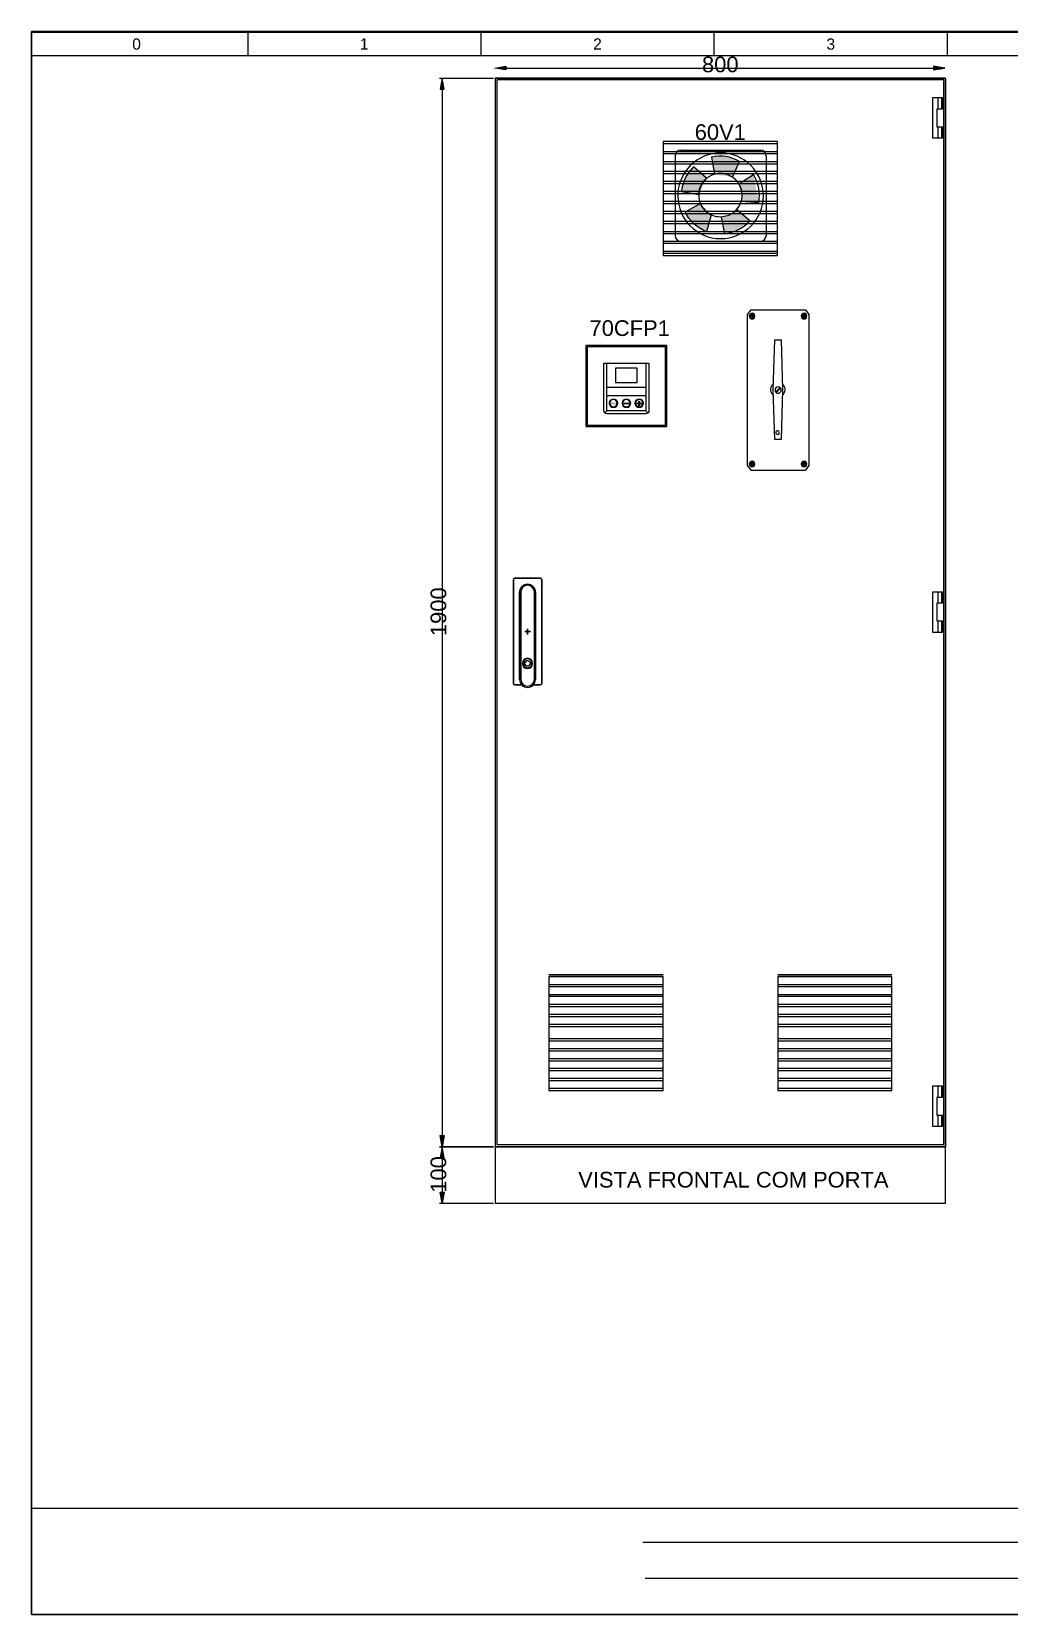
# Model space of a CAD drawing. Header units: millimetres. Extents: x 1004 to 59588, y 686 to 38112.
# Drawn here: x 15354 to 17087, y 10511 to 13317 of the extents above; entities that cross this region are included whole.
import ezdxf

# ---------------------------------------------------------------- set-up
doc = ezdxf.new("R2010")
doc.units = ezdxf.units.MM
doc.layers.add('PDF4_Geometry', color=7, linetype='Continuous')
doc.layers.add('PDF4_Text', color=7, linetype='Continuous')
doc.styles.add('PDF Arial', font='arial.ttf')

msp = doc.modelspace()

# ---------------------------------------------------------------- hatches: boundary and pattern name
at = {"layer": 'PDF4_Geometry', "transparency": 33554559}
for points in [[(16194.81, 13255.89), (16194.81, 13249.42), (16175.4, 13252.36), (16175.4, 13252.36)], [(16953.05, 13255.89), (16953.05, 13249.42), (16973.05, 13252.36), (16973.05, 13252.36)], [(16078.34, 13215.3), (16085.4, 13215.3), (16081.87, 13234.71), (16081.87, 13234.71)], [(16512.46, 12997.65, 0.1917042), (16550.69, 12962.36), (16550.69, 12962.36), (16558.93, 12992.36), (16539.52, 13012.36)], [(16078.34, 11359.42), (16085.4, 11359.42), (16081.87, 11339.42), (16081.87, 11339.42)], [(16078.34, 11319.42), (16085.4, 11319.42), (16081.87, 11339.42), (16081.87, 11339.42)], [(16078.34, 11259.42), (16085.4, 11259.42), (16081.87, 11239.42), (16081.87, 11239.42)]]:
    msp.add_hatch(color=256, dxfattribs=at).paths.add_polyline_path(points)
h = msp.add_hatch(color=256, dxfattribs=at)
h.paths.add_polyline_path([(16608.93, 13087.07, 0.1858345), (16559.52, 13094.71)], flags=0)
h.paths.add_polyline_path([(16596.58, 13058.83), (16608.93, 13087.07), (16559.52, 13094.71), (16564.81, 13064.12)], flags=0)
h = msp.add_hatch(color=256, dxfattribs=at)
h.paths.add_polyline_path([(16527.16, 13077.07, 0.1712205), (16505.99, 13033.54)], flags=0)
h.paths.add_polyline_path([(16536.58, 13028.24), (16550.11, 13057.07), (16527.16, 13077.07), (16505.99, 13033.54)], flags=0)
h = msp.add_hatch(color=256, dxfattribs=at)
h.paths.add_polyline_path([(16611.87, 13016.48, 0.0810958), (16613.63, 13027.07)], flags=0)
h.paths.add_polyline_path([(16633.63, 13063.54), (16607.75, 13047.07), (16613.63, 13027.07), (16611.87, 13016.48), (16643.05, 13014.12)], flags=0)
h = msp.add_hatch(color=256, dxfattribs=at)
h.paths.add_polyline_path([(16576.58, 12988.83, 0.19731), (16603.63, 13001.77)], flags=0)
h.paths.add_polyline_path([(16582.46, 12958.83, 0.1844998), (16627.16, 12981.77)], flags=0)
h.paths.add_polyline_path([(16627.16, 12981.77), (16603.63, 13001.77), (16576.58, 12988.83), (16582.46, 12958.83)], flags=0)

# ---------------------------------------------------------------- linework, layer by layer
at = {"layer": 'PDF4_Geometry', "lineweight": 25}
for points in [[(19437.16, 13317.07), (15354.22, 13317.07), (15354.22, 10510.6), (19437.16, 10510.6)], [(15354.22, 10510.6), (15354.22, 13317.07)], [(19437.16, 13315.89), (15354.22, 13315.89)]]:
    msp.add_lwpolyline(points, close=True, dxfattribs=at)
at = {"layer": 'PDF4_Geometry', "lineweight": 13}
for points in [[(15737.17, 13315.89), (15737.17, 13274.71)], [(16150.69, 13315.89), (16150.69, 13274.71)], [(16563.63, 13315.89), (16563.63, 13274.71)], [(16977.16, 13315.89), (16977.16, 13274.71)], [(15354.22, 13274.71), (19437.16, 13274.71)]]:
    msp.add_lwpolyline(points, dxfattribs=at)
at = {"layer": 'PDF4_Geometry', "lineweight": 0}
for points in [[(16194.81, 13255.89), (16194.81, 13249.42), (16175.4, 13252.36)], [(16973.05, 13252.36), (16953.05, 13255.89), (16953.05, 13249.42)], [(16078.34, 13215.3), (16085.4, 13215.3), (16081.87, 13234.71)], [(16178.93, 11343.54), (16971.28, 11343.54), (16971.28, 13231.77), (16178.93, 13231.77)], [(16968.93, 13200.01), (16968.93, 13179.42), (16958.93, 13179.42), (16958.93, 13148.24), (16968.93, 13148.24), (16968.93, 13128.24), (16958.93, 13128.24), (16951.87, 13128.24), (16951.87, 13200.01), (16958.93, 13200.01)], [(16473.63, 12920.01), (16675.99, 12920.01), (16675.99, 13122.36), (16473.63, 13122.36)], [(16336.58, 12617.07), (16480.11, 12617.07), (16480.11, 12760.59), (16336.58, 12760.59)], [(16338.93, 12619.42), (16477.75, 12619.42), (16477.75, 12758.24), (16338.93, 12758.24)], [(16388.93, 12694.71), (16427.75, 12694.71), (16427.75, 12720.59), (16388.93, 12720.59)], [(16412.46, 12657.07), (16404.22, 12657.07), (16404.22, 12658.24), (16412.46, 12658.24)], [(16435.4, 12657.07), (16431.87, 12657.07), (16431.87, 12653.54), (16430.69, 12653.54), (16430.69, 12657.07), (16427.16, 12657.07), (16427.16, 12658.24), (16430.69, 12658.24), (16430.69, 12661.77), (16431.87, 12661.77), (16431.87, 12658.24), (16435.4, 12658.24)], [(16208.34, 12160.59), (16208.34, 12345.89)], [(16208.34, 12160.59), (16208.34, 12345.89)], [(16255.99, 12348.24), (16210.11, 12348.24)], [(16255.99, 12348.24), (16210.11, 12348.24)], [(16218.93, 12168.24), (16218.93, 12322.95)], [(16218.93, 12168.24), (16218.93, 12322.95)], [(16221.28, 12168.24), (16221.28, 12322.95)], [(16221.28, 12168.24), (16221.28, 12322.95)], [(16245.4, 12168.24), (16245.4, 12322.95)], [(16245.4, 12168.24), (16245.4, 12322.95)], [(16247.16, 12168.24), (16247.16, 12322.95)], [(16247.16, 12168.24), (16247.16, 12322.95)], [(16258.34, 12160.59), (16258.34, 12345.89)], [(16258.34, 12160.59), (16258.34, 12345.89)], [(16968.93, 12323.54), (16968.93, 12303.54), (16958.93, 12303.54), (16958.93, 12272.36), (16968.93, 12272.36), (16968.93, 12251.77), (16958.93, 12251.77), (16951.87, 12251.77), (16951.87, 12323.54), (16958.93, 12323.54)], [(16238.34, 12253.54), (16228.34, 12253.54)], [(16233.05, 12248.24), (16233.05, 12258.24)], [(16228.93, 12198.24), (16225.4, 12198.24)], [(16228.93, 12198.24), (16225.4, 12198.24)], [(16228.93, 12195.3), (16225.4, 12195.3)], [(16228.93, 12195.3), (16225.4, 12195.3)], [(16241.28, 12198.24), (16237.16, 12198.24)], [(16241.28, 12198.24), (16237.16, 12198.24)], [(16241.28, 12195.3), (16237.16, 12195.3)], [(16241.28, 12195.3), (16237.16, 12195.3)], [(16223.05, 12158.83), (16210.11, 12158.83)], [(16223.05, 12158.83), (16210.11, 12158.83)], [(16255.99, 12158.83), (16243.05, 12158.83)], [(16255.99, 12158.83), (16243.05, 12158.83)], [(16270.69, 11439.42), (16473.63, 11439.42), (16473.63, 11641.77), (16270.69, 11641.77)], [(16676.58, 11439.42), (16878.93, 11439.42), (16878.93, 11641.77), (16676.58, 11641.77)], [(16968.93, 11447.65), (16968.93, 11427.07), (16958.93, 11427.07), (16958.93, 11395.89), (16968.93, 11395.89), (16968.93, 11375.89), (16958.93, 11375.89), (16951.87, 11375.89), (16951.87, 11447.65), (16958.93, 11447.65)], [(16081.87, 11339.42), (16078.34, 11359.42), (16085.4, 11359.42)], [(16078.34, 11319.42), (16085.4, 11319.42), (16081.87, 11339.42)], [(16081.87, 11239.42), (16078.34, 11259.42), (16085.4, 11259.42)]]:
    msp.add_lwpolyline(points, close=True, dxfattribs=at)
at = {"layer": 'PDF4_Geometry', "lineweight": 18}
for points in [[(16194.81, 13252.36), (16953.05, 13252.36)], [(16077.16, 13234.71), (16173.05, 13234.71)], [(16081.87, 13215.3), (16081.87, 11359.42)], [(16628.93, 12823.54), (16622.46, 12815.3)], [(16725.99, 12823.54), (16731.87, 12815.3)], [(16622.46, 12547.65), (16628.93, 12539.42)], [(16731.87, 12547.65), (16725.99, 12539.42)], [(16081.87, 11319.42), (16081.87, 11259.42)], [(16077.16, 11239.42), (16173.05, 11239.42)]]:
    msp.add_lwpolyline(points, dxfattribs=at)
at = {"layer": 'PDF4_Geometry', "lineweight": 0}
for points in [[(16175.99, 13234.71), (16175.99, 11339.42), (16974.22, 11339.42), (16974.22, 13234.71), (16175.99, 13234.71), (16974.22, 13234.71), (16974.22, 11339.42), (16175.99, 11339.42), (16175.99, 11239.42), (16974.22, 11239.42), (16974.22, 11339.42), (16175.99, 11339.42), (16175.99, 11239.42)], [(16960.69, 13200.01), (16960.69, 13179.42)], [(16967.16, 13200.01), (16967.16, 13179.42)], [(16960.69, 13148.24), (16960.69, 13128.24)], [(16967.16, 13148.24), (16967.16, 13128.24)], [(16473.63, 13118.83), (16675.99, 13118.83)], [(16504.81, 13107.07), (16646.58, 13107.07)], [(16646.58, 13107.07), (16646.58, 13107.07)], [(16473.63, 13104.71), (16675.99, 13104.71)], [(16473.63, 13101.18), (16675.99, 13101.18)], [(16473.63, 13087.07), (16675.99, 13087.07)], [(16473.63, 13082.95), (16675.99, 13082.95)], [(16494.81, 13097.07), (16494.81, 12955.3)], [(16655.99, 13097.07), (16655.99, 12955.3)], [(16473.63, 13069.42), (16675.99, 13069.42)], [(16473.63, 13065.3), (16675.99, 13065.3)], [(16473.63, 13051.77), (16675.99, 13051.77)], [(16607.75, 13047.07), (16633.63, 13063.54)], [(16473.63, 13047.65), (16675.99, 13047.65)], [(16473.63, 13034.12), (16675.99, 13034.12)], [(16473.63, 13030.01), (16675.99, 13030.01)], [(16473.63, 13016.48), (16675.99, 13016.48)], [(16473.63, 13012.36), (16675.99, 13012.36)], [(16473.63, 12998.83), (16675.99, 12998.83)], [(16473.63, 12994.71), (16675.99, 12994.71)], [(16611.87, 13016.48), (16643.05, 13014.12)], [(16473.63, 12981.18), (16675.99, 12981.18)], [(16473.63, 12977.07), (16675.99, 12977.07)], [(16473.63, 12962.95), (16675.99, 12962.95)], [(16473.63, 12959.42), (16675.99, 12959.42)], [(16473.63, 12945.3), (16675.99, 12945.3)], [(16473.63, 12941.77), (16675.99, 12941.77)], [(16504.81, 12945.3), (16646.58, 12945.3)], [(16473.63, 12927.65), (16675.99, 12927.65)], [(16473.63, 12924.12), (16675.99, 12924.12)], [(16622.46, 12815.3), (16622.46, 12547.65)], [(16628.93, 12823.54), (16725.99, 12823.54)], [(16630.69, 12817.07), (16630.69, 12813.54), (16628.93, 12813.54), (16628.93, 12812.36), (16630.69, 12812.36), (16630.69, 12808.24), (16631.28, 12808.24), (16631.87, 12808.24), (16631.87, 12812.36), (16633.63, 12812.36), (16633.63, 12813.54), (16631.87, 12813.54), (16631.87, 12817.07)], [(16631.28, 12817.65), (16631.28, 12817.65)], [(16631.28, 12817.07), (16631.28, 12817.07)], [(16722.46, 12817.07), (16722.46, 12813.54), (16720.69, 12813.54), (16720.69, 12812.36), (16722.46, 12812.36), (16722.46, 12808.24)], [(16723.63, 12817.65), (16723.63, 12817.65)], [(16723.63, 12817.07), (16723.63, 12817.07)], [(16724.22, 12817.07), (16724.22, 12813.54), (16725.99, 12813.54), (16725.99, 12812.36), (16724.22, 12812.36), (16724.22, 12808.24)], [(16731.87, 12815.3), (16731.87, 12547.65)], [(16443.05, 12729.42), (16443.05, 12644.71), (16373.63, 12644.71), (16373.63, 12729.42)], [(16373.63, 12686.48), (16443.05, 12686.48)], [(16673.05, 12678.24), (16680.69, 12685.89)], [(16373.63, 12671.77), (16443.05, 12671.77)], [(16681.28, 12684.71), (16673.63, 12677.07)], [(16370.11, 12641.18), (16373.63, 12644.71)], [(16443.05, 12644.71), (16446.58, 12641.18)], [(16631.87, 12545.89), (16631.87, 12549.42), (16633.63, 12549.42), (16633.63, 12550.59), (16631.87, 12550.59), (16631.87, 12554.71), (16631.28, 12554.71), (16630.69, 12554.71), (16630.69, 12550.59), (16628.93, 12550.59), (16628.93, 12549.42), (16630.69, 12549.42), (16630.69, 12545.89)], [(16631.28, 12555.3), (16631.28, 12555.3)], [(16631.28, 12554.71), (16631.28, 12554.71)], [(16722.46, 12554.71), (16722.46, 12550.59), (16720.69, 12550.59), (16720.69, 12549.42), (16722.46, 12549.42), (16722.46, 12545.89)], [(16723.63, 12555.3), (16723.63, 12555.3)], [(16723.63, 12554.71), (16723.63, 12554.71)], [(16723.63, 12545.89), (16723.63, 12545.89)], [(16723.63, 12545.3), (16723.63, 12545.3)], [(16724.22, 12554.71), (16724.22, 12550.59), (16725.99, 12550.59), (16725.99, 12549.42), (16724.22, 12549.42), (16724.22, 12545.89)], [(16628.93, 12539.42), (16725.99, 12539.42)], [(16218.93, 12322.95), (16218.93, 12322.95)], [(16218.93, 12322.95), (16218.93, 12322.95)], [(16218.93, 12322.95), (16218.93, 12322.95)], [(16218.93, 12322.95), (16218.93, 12322.95)], [(16221.28, 12322.95), (16221.28, 12322.95)], [(16221.28, 12322.95), (16221.28, 12322.95)], [(16221.28, 12322.95), (16221.28, 12322.95)], [(16221.28, 12322.95), (16221.28, 12322.95)], [(16255.99, 12348.24), (16255.99, 12348.24)], [(16255.99, 12348.24), (16255.99, 12348.24)], [(16255.99, 12348.24), (16255.99, 12348.24)], [(16255.99, 12348.24), (16255.99, 12348.24)], [(16960.69, 12323.54), (16960.69, 12303.54)], [(16967.16, 12323.54), (16967.16, 12303.54)], [(16960.69, 12272.36), (16960.69, 12251.77)], [(16967.16, 12272.36), (16967.16, 12251.77)], [(16270.69, 11645.3), (16473.63, 11645.3)], [(16270.69, 11641.77), (16473.63, 11641.77)], [(16270.69, 11627.65), (16473.63, 11627.65)], [(16270.69, 11624.12), (16473.63, 11624.12)], [(16676.58, 11645.3), (16878.93, 11645.3)], [(16676.58, 11641.77), (16878.93, 11641.77)], [(16676.58, 11627.65), (16878.93, 11627.65)], [(16676.58, 11624.12), (16878.93, 11624.12)], [(16270.69, 11610.01), (16473.63, 11610.01)], [(16270.69, 11606.48), (16473.63, 11606.48)], [(16270.69, 11592.36), (16473.63, 11592.36)], [(16676.58, 11610.01), (16878.93, 11610.01)], [(16676.58, 11606.48), (16878.93, 11606.48)], [(16676.58, 11592.36), (16878.93, 11592.36)], [(16270.69, 11588.24), (16473.63, 11588.24)], [(16270.69, 11574.71), (16473.63, 11574.71)], [(16270.69, 11570.59), (16473.63, 11570.59)], [(16676.58, 11588.24), (16878.93, 11588.24)], [(16676.58, 11574.71), (16878.93, 11574.71)], [(16676.58, 11570.59), (16878.93, 11570.59)], [(16270.69, 11557.07), (16473.63, 11557.07)], [(16270.69, 11552.95), (16473.63, 11552.95)], [(16676.58, 11557.07), (16878.93, 11557.07)], [(16676.58, 11552.95), (16878.93, 11552.95)], [(16270.69, 11531.77), (16473.63, 11531.77)], [(16270.69, 11527.65), (16473.63, 11527.65)], [(16270.69, 11514.12), (16473.63, 11514.12)], [(16270.69, 11510.01), (16473.63, 11510.01)], [(16676.58, 11531.77), (16878.93, 11531.77)], [(16676.58, 11527.65), (16878.93, 11527.65)], [(16676.58, 11514.12), (16878.93, 11514.12)], [(16676.58, 11510.01), (16878.93, 11510.01)], [(16270.69, 11496.48), (16473.63, 11496.48)], [(16270.69, 11492.36), (16473.63, 11492.36)], [(16270.69, 11478.83), (16473.63, 11478.83)], [(16676.58, 11496.48), (16878.93, 11496.48)], [(16676.58, 11492.36), (16878.93, 11492.36)], [(16676.58, 11478.83), (16878.93, 11478.83)], [(16270.69, 11474.71), (16473.63, 11474.71)], [(16270.69, 11461.18), (16473.63, 11461.18)], [(16270.69, 11457.07), (16473.63, 11457.07)], [(16676.58, 11474.71), (16878.93, 11474.71)], [(16676.58, 11461.18), (16878.93, 11461.18)], [(16676.58, 11457.07), (16878.93, 11457.07)], [(16270.69, 11443.54), (16473.63, 11443.54)], [(16676.58, 11443.54), (16878.93, 11443.54)], [(16960.69, 11447.65), (16960.69, 11427.07)], [(16967.16, 11447.65), (16967.16, 11427.07)], [(16960.69, 11395.89), (16960.69, 11375.89)], [(16967.16, 11395.89), (16967.16, 11375.89)]]:
    msp.add_lwpolyline(points, dxfattribs=at)
for points in [[(16651.28, 13025.89, 0.4157007), (16575.4, 13101.77, 0.4157007), (16499.52, 13025.89, 0.4127907), (16575.4, 12950.01, 0.4127907)], [(16368.34, 12644.71), (16368.34, 12729.42), (16448.34, 12729.42), (16448.34, 12644.71, -0.4166667), (16443.05, 12639.42), (16373.63, 12639.42, -0.4166667)], [(16233.05, 12337.07, -0.40625), (16247.16, 12322.95, 0.40625), (16233.05, 12337.07, 0.40625), (16218.93, 12322.95, -0.40625)]]:
    msp.add_lwpolyline(points, format="xyb", close=True, dxfattribs=at)
for points in [[(16596.58, 13058.83), (16608.93, 13087.07, 0.1858345), (16559.52, 13094.71), (16564.81, 13064.12)], [(16550.11, 13057.07), (16527.16, 13077.07, 0.1712205), (16505.99, 13033.54), (16536.58, 13028.24)], [(16558.93, 12992.36), (16550.69, 12962.36, -0.1917042), (16512.46, 12997.65), (16539.52, 13012.36)], [(16576.58, 12988.83), (16582.46, 12958.83, 0.1844998), (16627.16, 12981.77), (16603.63, 13001.77)]]:
    msp.add_lwpolyline(points, format="xyb", dxfattribs=at)
at = {"layer": 'PDF4_Geometry', "lineweight": 18}
for points in [[(16671.28, 12594.12), (16668.34, 12682.36), (16671.28, 12770.59), (16682.46, 12770.59), (16685.4, 12682.36), (16682.46, 12594.12)], [(16173.05, 11339.42), (16077.16, 11339.42)]]:
    msp.add_lwpolyline(points, close=True, dxfattribs=at)
at = {"layer": 'PDF4_Geometry', "lineweight": 9}
for points in [[(15354.22, 10698.83), (19438.34, 10698.83)], [(16437.75, 10638.83), (17908.93, 10638.83)], [(16441.87, 10574.71), (17911.28, 10574.71)]]:
    msp.add_lwpolyline(points, dxfattribs=at)
at = {"layer": 'PDF4_Geometry', "color": 7, "lineweight": 13, "true_color": 0xffffff}
msp.add_lwpolyline([(15354.5, 10510.6), (15354.22, 10510.87)], dxfattribs=at)
at = {"layer": 'PDF4_Geometry', "lineweight": 25}
msp.add_lwpolyline([(15354.22, 10510.6), (19437.16, 10510.6)], dxfattribs=at)
msp.add_lwpolyline([(15354.22, 10510.6), (19437.16, 10510.6)], dxfattribs=at)
at = {"layer": 'PDF4_Geometry', "lineweight": 0}
for centre, radius, start, end in [((16574.47, 13026.72), 39.17, 0.50195, 89.49805), ((16574.74, 13026.99), 38.16, 179.88551, 270.11449), ((16631.26, 12812.93), 5.27, 179.76027, 270.23973), ((16723.61, 12812.93), 5.27, 179.76027, 270.23973), ((16677.14, 12681.79), 5.27, 89.76027, 180.23973), ((16385.34, 12658.18), 6.53, 0.50195, 179.49805), ((16408.28, 12658.18), 6.53, 0.50195, 179.49805), ((16431.22, 12658.18), 6.53, 0.50195, 179.49805), ((16631.26, 12550.03), 5.27, 89.76027, 180.23973), ((16723.61, 12550.03), 5.27, 89.76027, 180.23973), ((16233.24, 12322.75), 14.31, 90.7811, 179.2189), ((16233.24, 12322.75), 14.31, 90.7811, 179.2189), ((16232.85, 12322.75), 14.31, 0.7811, 89.2189), ((16232.85, 12322.75), 14.31, 0.7811, 89.2189), ((16233.24, 12168.44), 14.31, 180.7811, 269.2189), ((16233.24, 12168.44), 14.31, 180.7811, 269.2189), ((16233.24, 12168.44), 14.31, 180.7811, 269.2189), ((16233.24, 12168.44), 14.31, 180.7811, 269.2189), ((16233.08, 12168.28), 11.8, 180.16771, 269.83229), ((16233.08, 12168.28), 11.8, 180.16771, 269.83229), ((16233.08, 12168.28), 11.8, 180.16771, 269.83229), ((16233.08, 12168.28), 11.8, 180.16771, 269.83229), ((16232.85, 12168.44), 14.31, 270.7811, 359.2189), ((16232.85, 12168.44), 14.31, 270.7811, 359.2189), ((16232.85, 12168.44), 14.31, 270.7811, 359.2189), ((16232.85, 12168.44), 14.31, 270.7811, 359.2189)]:
    msp.add_arc(centre, radius, start, end, dxfattribs=at)
for points in [[(16504.81, 13107.07), (16498.93, 13107.07), (16494.81, 13102.36), (16494.81, 13097.07)], [(16655.99, 13097.07), (16655.99, 13102.36), (16651.87, 13107.07), (16646.58, 13107.07)], [(16574.81, 13065.89), (16553.63, 13065.89), (16536.58, 13048.24), (16536.58, 13027.07)], [(16550.11, 13057.07), (16541.87, 13049.42), (16536.58, 13039.42), (16536.58, 13028.24)], [(16596.58, 13058.83), (16587.75, 13065.3), (16575.99, 13067.07), (16564.81, 13064.12)], [(16643.05, 13014.12), (16645.99, 13031.18), (16643.05, 13048.83), (16633.63, 13063.54)], [(16643.05, 13014.12), (16645.99, 13031.18), (16643.05, 13048.83), (16633.63, 13063.54)], [(16574.81, 12988.83), (16595.99, 12988.83), (16613.63, 13005.89), (16613.63, 13027.07)], [(16613.63, 13027.07), (16613.63, 13034.12), (16611.28, 13041.18), (16607.75, 13047.07)], [(16539.52, 13012.36), (16543.05, 13003.54), (16550.11, 12996.48), (16558.93, 12992.36)], [(16494.81, 12955.3), (16494.81, 12950.01), (16498.93, 12945.3), (16504.81, 12945.3)], [(16646.58, 12945.3), (16651.87, 12945.3), (16655.99, 12950.01), (16655.99, 12955.3)], [(16631.28, 12817.65), (16628.34, 12817.65), (16625.99, 12815.3), (16625.99, 12812.95)], [(16631.28, 12817.07), (16628.93, 12817.07), (16626.58, 12815.3), (16626.58, 12812.95)], [(16631.28, 12817.07), (16628.93, 12817.07), (16626.58, 12815.3), (16626.58, 12812.95)], [(16630.69, 12817.07), (16628.34, 12816.48), (16626.58, 12814.71), (16627.16, 12812.36)], [(16626.58, 12812.95), (16626.58, 12810.59), (16628.93, 12808.24), (16631.28, 12808.24)], [(16626.58, 12812.95), (16626.58, 12810.59), (16628.93, 12808.24), (16631.28, 12808.24)], [(16627.16, 12812.36), (16627.16, 12810.01), (16628.93, 12808.83), (16630.69, 12808.24)], [(16635.99, 12812.95), (16635.99, 12815.3), (16634.22, 12817.65), (16631.28, 12817.65)], [(16635.4, 12812.95), (16635.4, 12815.3), (16633.63, 12817.07), (16631.28, 12817.07)], [(16635.4, 12812.95), (16635.4, 12815.3), (16633.63, 12817.07), (16631.28, 12817.07)], [(16631.28, 12807.65), (16634.22, 12807.65), (16635.99, 12810.01), (16635.99, 12812.95)], [(16631.28, 12808.24), (16633.63, 12808.24), (16635.4, 12810.59), (16635.4, 12812.95)], [(16631.28, 12808.24), (16633.63, 12808.24), (16635.4, 12810.59), (16635.4, 12812.95)], [(16635.4, 12813.54), (16635.4, 12815.3), (16633.63, 12817.07), (16631.87, 12817.07)], [(16631.87, 12808.24), (16634.22, 12808.83), (16635.99, 12811.18), (16635.4, 12813.54)], [(16723.63, 12817.65), (16720.69, 12817.65), (16718.34, 12815.3), (16718.34, 12812.95)], [(16723.63, 12817.07), (16720.69, 12817.07), (16718.93, 12815.3), (16718.93, 12812.95)], [(16722.46, 12817.07), (16720.11, 12816.48), (16718.93, 12814.71), (16718.93, 12812.36)], [(16723.63, 12817.07), (16720.69, 12817.07), (16718.93, 12815.3), (16718.93, 12812.95)], [(16718.93, 12812.95), (16718.93, 12810.59), (16720.69, 12808.24), (16723.63, 12808.24)], [(16718.93, 12812.95), (16718.93, 12810.59), (16720.69, 12808.24), (16723.63, 12808.24)], [(16718.93, 12812.36), (16719.52, 12810.01), (16720.69, 12808.83), (16722.46, 12808.24)], [(16722.46, 12808.24), (16723.05, 12808.24), (16723.05, 12808.24), (16723.63, 12808.24)], [(16728.34, 12812.95), (16728.34, 12815.3), (16725.99, 12817.65), (16723.63, 12817.65)], [(16727.75, 12812.95), (16727.75, 12815.3), (16725.99, 12817.07), (16723.63, 12817.07)], [(16727.75, 12812.95), (16727.75, 12815.3), (16725.99, 12817.07), (16723.63, 12817.07)], [(16723.63, 12807.65), (16725.99, 12807.65), (16728.34, 12810.01), (16728.34, 12812.95)], [(16723.63, 12808.24), (16725.99, 12808.24), (16727.75, 12810.59), (16727.75, 12812.95)], [(16723.63, 12808.24), (16725.99, 12808.24), (16727.75, 12810.59), (16727.75, 12812.95)], [(16723.63, 12808.24), (16723.63, 12808.24), (16723.63, 12808.24), (16724.22, 12808.24)], [(16727.75, 12813.54), (16727.16, 12815.3), (16725.99, 12817.07), (16724.22, 12817.07)], [(16724.22, 12808.24), (16726.58, 12808.83), (16728.34, 12811.18), (16727.75, 12813.54)], [(16683.05, 12681.77), (16683.05, 12684.71), (16680.11, 12687.07), (16677.16, 12687.07)], [(16385.4, 12665.3), (16381.28, 12665.3), (16377.75, 12662.36), (16377.75, 12658.24)], [(16377.75, 12658.24), (16377.75, 12654.12), (16381.28, 12650.59), (16385.4, 12650.59)], [(16378.93, 12658.24), (16378.93, 12654.12), (16381.87, 12651.77), (16385.4, 12651.77)], [(16393.05, 12658.24), (16393.05, 12662.36), (16389.52, 12665.3), (16385.4, 12665.3)], [(16385.4, 12650.59), (16389.52, 12650.59), (16393.05, 12654.12), (16393.05, 12658.24)], [(16385.4, 12651.77), (16388.93, 12651.77), (16391.87, 12654.12), (16391.87, 12658.24)], [(16408.34, 12665.3), (16404.22, 12665.3), (16400.69, 12662.36), (16400.69, 12658.24)], [(16400.69, 12658.24), (16400.69, 12654.12), (16404.22, 12650.59), (16408.34, 12650.59)], [(16401.87, 12658.24), (16401.87, 12654.12), (16404.81, 12651.77), (16408.34, 12651.77)], [(16415.99, 12658.24), (16415.99, 12662.36), (16412.46, 12665.3), (16408.34, 12665.3)], [(16408.34, 12650.59), (16412.46, 12650.59), (16415.99, 12654.12), (16415.99, 12658.24)], [(16408.34, 12651.77), (16411.87, 12651.77), (16414.81, 12654.12), (16414.81, 12658.24)], [(16431.28, 12665.3), (16427.16, 12665.3), (16423.63, 12662.36), (16423.63, 12658.24)], [(16423.63, 12658.24), (16423.63, 12654.12), (16427.16, 12650.59), (16431.28, 12650.59)], [(16424.81, 12658.24), (16424.81, 12654.12), (16427.75, 12651.77), (16431.28, 12651.77)], [(16438.93, 12658.24), (16438.93, 12662.36), (16435.4, 12665.3), (16431.28, 12665.3)], [(16431.28, 12650.59), (16435.4, 12650.59), (16438.93, 12654.12), (16438.93, 12658.24)], [(16431.28, 12651.77), (16434.81, 12651.77), (16437.75, 12654.12), (16437.75, 12658.24)], [(16671.87, 12681.77), (16671.87, 12678.24), (16674.22, 12675.89), (16677.16, 12675.89)], [(16677.16, 12675.89), (16680.11, 12675.89), (16683.05, 12678.24), (16683.05, 12681.77)], [(16676.58, 12609.42), (16674.81, 12609.42), (16673.05, 12607.65), (16673.05, 12605.89)], [(16673.05, 12605.89), (16673.05, 12604.71), (16674.81, 12602.95), (16676.58, 12602.95)], [(16679.52, 12605.89), (16679.52, 12607.65), (16677.75, 12609.42), (16676.58, 12609.42)], [(16676.58, 12602.95), (16677.75, 12602.95), (16679.52, 12604.71), (16679.52, 12605.89)], [(16625.99, 12550.01), (16625.99, 12547.65), (16628.34, 12545.3), (16631.28, 12545.3)], [(16631.28, 12554.71), (16628.93, 12554.71), (16626.58, 12552.36), (16626.58, 12550.01)], [(16631.28, 12554.71), (16628.93, 12554.71), (16626.58, 12552.36), (16626.58, 12550.01)], [(16630.69, 12554.71), (16628.34, 12554.12), (16626.58, 12551.77), (16627.16, 12549.42)], [(16626.58, 12550.01), (16626.58, 12547.65), (16628.93, 12545.89), (16631.28, 12545.89)], [(16626.58, 12550.01), (16626.58, 12547.65), (16628.93, 12545.89), (16631.28, 12545.89)], [(16627.16, 12549.42), (16627.16, 12547.65), (16628.93, 12545.89), (16630.69, 12545.89)], [(16635.99, 12550.01), (16635.99, 12552.95), (16634.22, 12555.3), (16631.28, 12555.3)], [(16635.4, 12550.01), (16635.4, 12552.36), (16633.63, 12554.71), (16631.28, 12554.71)], [(16635.4, 12550.01), (16635.4, 12552.36), (16633.63, 12554.71), (16631.28, 12554.71)], [(16631.28, 12545.3), (16634.22, 12545.3), (16635.99, 12547.65), (16635.99, 12550.01)], [(16631.28, 12545.89), (16633.63, 12545.89), (16635.4, 12547.65), (16635.4, 12550.01)], [(16631.28, 12545.89), (16633.63, 12545.89), (16635.4, 12547.65), (16635.4, 12550.01)], [(16635.4, 12550.59), (16635.4, 12552.95), (16633.63, 12554.12), (16631.87, 12554.71)], [(16631.87, 12545.89), (16634.22, 12546.48), (16635.99, 12548.24), (16635.4, 12550.59)], [(16718.34, 12550.01), (16718.34, 12547.65), (16720.69, 12545.3), (16723.63, 12545.3)], [(16723.63, 12554.71), (16720.69, 12554.71), (16718.93, 12552.36), (16718.93, 12550.01)], [(16722.46, 12554.71), (16720.11, 12554.12), (16718.93, 12551.77), (16718.93, 12549.42)], [(16723.63, 12554.71), (16720.69, 12554.71), (16718.93, 12552.36), (16718.93, 12550.01)], [(16718.93, 12550.01), (16718.93, 12547.65), (16720.69, 12545.89), (16723.63, 12545.89)], [(16718.93, 12550.01), (16718.93, 12547.65), (16720.69, 12545.89), (16723.63, 12545.89)], [(16718.93, 12549.42), (16719.52, 12547.65), (16720.69, 12545.89), (16722.46, 12545.89)], [(16723.63, 12554.71), (16723.05, 12554.71), (16723.05, 12554.71), (16722.46, 12554.71)], [(16728.34, 12550.01), (16728.34, 12552.95), (16725.99, 12555.3), (16723.63, 12555.3)], [(16727.75, 12550.01), (16727.75, 12552.36), (16725.99, 12554.71), (16723.63, 12554.71)], [(16727.75, 12550.01), (16727.75, 12552.36), (16725.99, 12554.71), (16723.63, 12554.71)], [(16724.22, 12554.71), (16723.63, 12554.71), (16723.63, 12554.71), (16723.63, 12554.71)], [(16723.63, 12545.3), (16725.99, 12545.3), (16728.34, 12547.65), (16728.34, 12550.01)], [(16723.63, 12545.89), (16725.99, 12545.89), (16727.75, 12547.65), (16727.75, 12550.01)], [(16723.63, 12545.89), (16725.99, 12545.89), (16727.75, 12547.65), (16727.75, 12550.01)], [(16727.75, 12550.59), (16727.16, 12552.95), (16725.99, 12554.12), (16724.22, 12554.71)], [(16724.22, 12545.89), (16726.58, 12546.48), (16728.34, 12548.24), (16727.75, 12550.59)], [(16210.11, 12348.24), (16208.93, 12348.24), (16208.34, 12347.07), (16208.34, 12345.89)], [(16210.11, 12348.24), (16208.93, 12348.24), (16208.34, 12347.07), (16208.34, 12345.89)], [(16210.11, 12348.24), (16208.93, 12348.24), (16208.34, 12347.07), (16208.34, 12345.89)], [(16210.11, 12348.24), (16208.93, 12348.24), (16208.34, 12347.07), (16208.34, 12345.89)], [(16233.05, 12335.3), (16226.58, 12335.3), (16221.28, 12330.01), (16221.28, 12322.95)], [(16233.05, 12335.3), (16226.58, 12335.3), (16221.28, 12330.01), (16221.28, 12322.95)], [(16233.05, 12335.3), (16226.58, 12335.3), (16221.28, 12330.01), (16221.28, 12322.95)], [(16233.05, 12335.3), (16226.58, 12335.3), (16221.28, 12330.01), (16221.28, 12322.95)], [(16245.4, 12322.95), (16245.4, 12330.01), (16239.52, 12335.3), (16233.05, 12335.3)], [(16245.4, 12322.95), (16245.4, 12330.01), (16239.52, 12335.3), (16233.05, 12335.3)], [(16245.4, 12322.95), (16245.4, 12330.01), (16239.52, 12335.3), (16233.05, 12335.3)], [(16245.4, 12322.95), (16245.4, 12330.01), (16239.52, 12335.3), (16233.05, 12335.3)], [(16258.34, 12345.89), (16258.34, 12347.07), (16257.16, 12348.24), (16255.99, 12348.24)], [(16258.34, 12345.89), (16258.34, 12347.07), (16257.16, 12348.24), (16255.99, 12348.24)], [(16258.34, 12345.89), (16258.34, 12347.07), (16257.16, 12348.24), (16255.99, 12348.24)], [(16258.34, 12345.89), (16258.34, 12347.07), (16257.16, 12348.24), (16255.99, 12348.24)], [(16233.05, 12205.89), (16228.34, 12205.89), (16224.22, 12201.77), (16224.22, 12196.48)], [(16233.05, 12205.89), (16228.34, 12205.89), (16224.22, 12201.77), (16224.22, 12196.48)], [(16233.05, 12205.89), (16228.34, 12205.89), (16224.22, 12201.77), (16224.22, 12196.48)], [(16233.05, 12205.89), (16228.34, 12205.89), (16224.22, 12201.77), (16224.22, 12196.48)], [(16224.22, 12196.48), (16224.22, 12191.77), (16228.34, 12187.65), (16233.05, 12187.65)], [(16224.22, 12196.48), (16224.22, 12191.77), (16228.34, 12187.65), (16233.05, 12187.65)], [(16224.22, 12196.48), (16224.22, 12191.77), (16228.34, 12187.65), (16233.05, 12187.65)], [(16224.22, 12196.48), (16224.22, 12191.77), (16228.34, 12187.65), (16233.05, 12187.65)], [(16233.05, 12204.71), (16228.93, 12204.71), (16225.4, 12201.18), (16225.4, 12196.48)], [(16233.05, 12204.71), (16228.93, 12204.71), (16225.4, 12201.18), (16225.4, 12196.48)], [(16233.05, 12204.71), (16228.93, 12204.71), (16225.4, 12201.18), (16225.4, 12196.48)], [(16233.05, 12204.71), (16228.93, 12204.71), (16225.4, 12201.18), (16225.4, 12196.48)], [(16225.4, 12196.48), (16225.4, 12192.36), (16228.93, 12188.83), (16233.05, 12188.83)], [(16225.4, 12196.48), (16225.4, 12192.36), (16228.93, 12188.83), (16233.05, 12188.83)], [(16225.4, 12196.48), (16225.4, 12192.36), (16228.93, 12188.83), (16233.05, 12188.83)], [(16225.4, 12196.48), (16225.4, 12192.36), (16228.93, 12188.83), (16233.05, 12188.83)], [(16231.87, 12201.18), (16230.11, 12200.59), (16229.52, 12199.42), (16228.93, 12198.24)], [(16231.87, 12201.18), (16230.11, 12200.59), (16229.52, 12199.42), (16228.93, 12198.24)], [(16231.87, 12201.18), (16230.11, 12200.59), (16229.52, 12199.42), (16228.93, 12198.24)], [(16231.87, 12201.18), (16230.11, 12200.59), (16229.52, 12199.42), (16228.93, 12198.24)], [(16228.93, 12195.3), (16229.52, 12192.95), (16232.46, 12191.77), (16234.81, 12192.36)], [(16228.93, 12195.3), (16229.52, 12192.95), (16232.46, 12191.77), (16234.81, 12192.36)], [(16228.93, 12195.3), (16229.52, 12192.95), (16232.46, 12191.77), (16234.81, 12192.36)], [(16228.93, 12195.3), (16229.52, 12192.95), (16232.46, 12191.77), (16234.81, 12192.36)], [(16237.16, 12198.24), (16236.58, 12200.59), (16234.22, 12201.77), (16231.87, 12201.18)], [(16237.16, 12198.24), (16236.58, 12200.59), (16234.22, 12201.77), (16231.87, 12201.18)], [(16237.16, 12198.24), (16236.58, 12200.59), (16234.22, 12201.77), (16231.87, 12201.18)], [(16237.16, 12198.24), (16236.58, 12200.59), (16234.22, 12201.77), (16231.87, 12201.18)], [(16241.87, 12196.48), (16241.87, 12201.77), (16238.34, 12205.89), (16233.05, 12205.89)], [(16241.87, 12196.48), (16241.87, 12201.77), (16238.34, 12205.89), (16233.05, 12205.89)], [(16241.87, 12196.48), (16241.87, 12201.77), (16238.34, 12205.89), (16233.05, 12205.89)], [(16241.87, 12196.48), (16241.87, 12201.77), (16238.34, 12205.89), (16233.05, 12205.89)], [(16241.28, 12196.48), (16241.28, 12201.18), (16237.75, 12204.71), (16233.05, 12204.71)], [(16241.28, 12196.48), (16241.28, 12201.18), (16237.75, 12204.71), (16233.05, 12204.71)], [(16241.28, 12196.48), (16241.28, 12201.18), (16237.75, 12204.71), (16233.05, 12204.71)], [(16241.28, 12196.48), (16241.28, 12201.18), (16237.75, 12204.71), (16233.05, 12204.71)], [(16233.05, 12187.65), (16238.34, 12187.65), (16241.87, 12191.77), (16241.87, 12196.48)], [(16233.05, 12188.83), (16237.75, 12188.83), (16241.28, 12192.36), (16241.28, 12196.48)], [(16233.05, 12187.65), (16238.34, 12187.65), (16241.87, 12191.77), (16241.87, 12196.48)], [(16233.05, 12188.83), (16237.75, 12188.83), (16241.28, 12192.36), (16241.28, 12196.48)], [(16233.05, 12187.65), (16238.34, 12187.65), (16241.87, 12191.77), (16241.87, 12196.48)], [(16233.05, 12188.83), (16237.75, 12188.83), (16241.28, 12192.36), (16241.28, 12196.48)], [(16233.05, 12187.65), (16238.34, 12187.65), (16241.87, 12191.77), (16241.87, 12196.48)], [(16233.05, 12188.83), (16237.75, 12188.83), (16241.28, 12192.36), (16241.28, 12196.48)], [(16234.81, 12192.36), (16235.99, 12192.95), (16237.16, 12194.12), (16237.16, 12195.3)], [(16234.81, 12192.36), (16235.99, 12192.95), (16237.16, 12194.12), (16237.16, 12195.3)], [(16234.81, 12192.36), (16235.99, 12192.95), (16237.16, 12194.12), (16237.16, 12195.3)], [(16234.81, 12192.36), (16235.99, 12192.95), (16237.16, 12194.12), (16237.16, 12195.3)], [(16208.34, 12160.59), (16208.34, 12159.42), (16208.93, 12158.83), (16210.11, 12158.83)], [(16208.34, 12160.59), (16208.34, 12159.42), (16208.93, 12158.83), (16210.11, 12158.83)], [(16208.34, 12160.59), (16208.34, 12159.42), (16208.93, 12158.83), (16210.11, 12158.83)], [(16208.34, 12160.59), (16208.34, 12159.42), (16208.93, 12158.83), (16210.11, 12158.83)], [(16233.05, 12156.48), (16239.52, 12156.48), (16245.4, 12161.77), (16245.4, 12168.24)], [(16233.05, 12156.48), (16239.52, 12156.48), (16245.4, 12161.77), (16245.4, 12168.24)], [(16233.05, 12156.48), (16239.52, 12156.48), (16245.4, 12161.77), (16245.4, 12168.24)], [(16233.05, 12156.48), (16239.52, 12156.48), (16245.4, 12161.77), (16245.4, 12168.24)], [(16255.99, 12158.83), (16257.16, 12158.83), (16258.34, 12159.42), (16258.34, 12160.59)], [(16255.99, 12158.83), (16257.16, 12158.83), (16258.34, 12159.42), (16258.34, 12160.59)], [(16255.99, 12158.83), (16257.16, 12158.83), (16258.34, 12159.42), (16258.34, 12160.59)], [(16255.99, 12158.83), (16257.16, 12158.83), (16258.34, 12159.42), (16258.34, 12160.59)]]:
    msp.add_open_spline(points, degree=3, dxfattribs=at)
at = {"layer": 'PDF4_Geometry', "lineweight": 18}
for points in [[(16668.34, 12692.36), (16663.05, 12687.65), (16662.46, 12679.42), (16667.16, 12674.12)], [(16686.58, 12690.59), (16685.99, 12691.18), (16685.4, 12691.77), (16684.81, 12692.36)], [(16684.81, 12672.36), (16690.69, 12677.07), (16691.28, 12685.3), (16686.58, 12690.59)], [(16667.16, 12674.12), (16667.16, 12673.54), (16667.75, 12672.95), (16668.34, 12672.36)]]:
    msp.add_open_spline(points, degree=3, dxfattribs=at)

# ---------------------------------------------------------------- texts
at = {"layer": 'PDF4_Text', "attachment_point": 7, "style": 'PDF Arial'}
for s, insert, char_height in [('0', (15532.46, 13284.88), 19.79), ('1', (15935.99, 13285.3), 19.79), ('2', (16349.52, 13285.3), 19.79), ('3', (16763.05, 13284.88), 19.79), ('800', (16542.46, 13244.66), 27.791), ('60V1', (16529.52, 13124.71), 27.791), ('70CFP1', (16343.05, 12777.07), 27.791), ('MODL', (16380.11, 12656.42), 2.947), ('VISTA FRONTAL COM PORTA', (16323.03, 11267.07), 27.7907)]:
    msp.add_mtext(s, dxfattribs=dict(at, insert=insert, char_height=char_height))
at = {"layer": 'PDF4_Text', "char_height": 27.791, "attachment_point": 7, "rotation": 90, "style": 'PDF Arial'}
for s, insert in [('1900', (16089.52, 12245.3)), ('100', (16089.52, 11258.24))]:
    msp.add_mtext(s, dxfattribs=dict(at, insert=insert))

doc.saveas('drawing.dxf')
